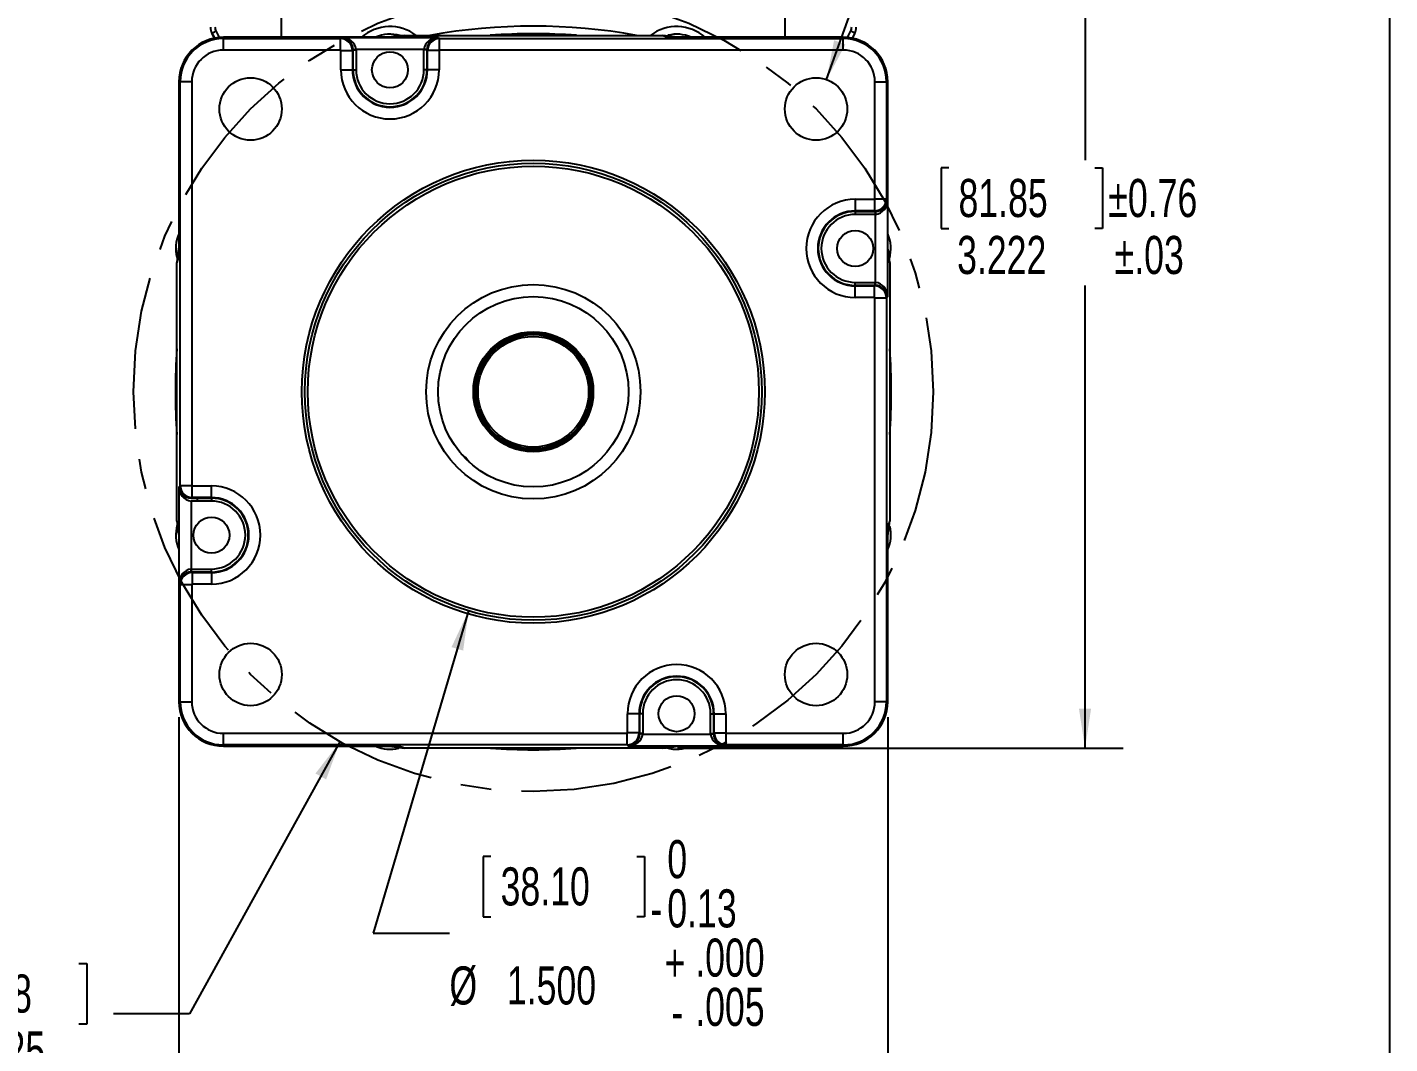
# Model space of a CAD drawing. Extents: x 0.3 to 16.8, y 0.3 to 10.8.
# Drawn here: x 12.279 to 16.751, y 4.969 to 8.306 of the extents above; entities that cross this region are included whole.
import ezdxf
from ezdxf.enums import TextEntityAlignment as Align

# ---------------------------------------------------------------- set-up
doc = ezdxf.new("R2010")
doc.units = 0
doc.linetypes.add('CENTERX2', pattern=[0.8, 0.5, -0.1, 0.1, -0.1])
doc.layers.get('0').update_dxf_attribs({"linetype": 'CONTINUOUS'})
doc.layers.add('FORMAT', color=7, linetype='CONTINUOUS')
doc.dimstyles.new('SLDDIMSTYLE1', dxfattribs={"dimtxt": 0.125, "dimasz": 0.13, "dimexe": 0, "dimexo": 0.0625, "dimgap": 0.03125, "dimtad": 0, "dimtih": 1, "dimtoh": 1, "dimrnd": 1e-09, "dimzin": 12, "dimsah": 1, "dimcen": 0, "dimazin": 3, "dimtfac": 1, "dimtofl": 0, "dimtmove": 0, "dimatfit": 3})
doc.dimstyles.new('SLDDIMSTYLE10', dxfattribs={"dimtxt": 0.125, "dimasz": 0.13, "dimexe": 0, "dimexo": 0.0625, "dimgap": 0.03125, "dimtad": 0, "dimtih": 1, "dimtoh": 1, "dimrnd": 1e-09, "dimzin": 12, "dimsah": 1, "dimcen": 0.09, "dimazin": 3, "dimtol": 1, "dimtp": 0.03, "dimtm": 0.03, "dimtfac": 1, "dimtofl": 0, "dimtmove": 0, "dimatfit": 3})
doc.dimstyles.new('SLDDIMSTYLE7', dxfattribs={"dimtxt": 0.125, "dimasz": 0.13, "dimexe": 0, "dimexo": 0.0625, "dimgap": 0.03125, "dimtad": 0, "dimtih": 1, "dimtoh": 1, "dimrnd": 1e-09, "dimzin": 12, "dimsah": 1, "dimcen": 0, "dimazin": 3, "dimtfac": 1, "dimtofl": 0, "dimtmove": 0, "dimatfit": 3})
doc.dimstyles.new('SLDDIMSTYLE8', dxfattribs={"dimtxt": 0.125, "dimasz": 0.13, "dimexe": 0, "dimexo": 0.0625, "dimgap": 0.03125, "dimtad": 0, "dimtih": 1, "dimtoh": 1, "dimrnd": 1e-09, "dimzin": 12, "dimsah": 1, "dimcen": 0.09, "dimazin": 3, "dimtol": 1, "dimtp": 0.03, "dimtm": 0.03, "dimtfac": 1, "dimtofl": 0, "dimtmove": 0, "dimatfit": 3})
doc.dimstyles.new('SLDDIMSTYLE9', dxfattribs={"dimtxt": 0.125, "dimasz": 0.13, "dimexe": 0, "dimexo": 0.0625, "dimgap": 0.03125, "dimtad": 0, "dimtih": 1, "dimtoh": 1, "dimrnd": 1e-09, "dimzin": 4, "dimsah": 1, "dimcen": 0, "dimazin": 3, "dimtol": 1, "dimtm": 0.005, "dimtfac": 1, "dimtofl": 0, "dimtmove": 0, "dimatfit": 3})

# ---------------------------------------------------------------- blocks, each defined once
blk = doc.blocks.new('_D_13')
at = {"layer": 'FORMAT'}
for p, q in [((13.3054, 5.9606), (12.812, 5.0677)), ((11.9696, 5.2327), (11.9442, 5.2327)), ((11.9442, 5.2327), (11.9442, 5.0342)), ((12.4487, 5.2327), (12.4741, 5.2327)), ((12.4741, 5.2327), (12.4741, 5.0342)), ((12.812, 5.0677), (12.562, 5.0677)), ((11.9442, 5.0342), (11.9696, 5.0342)), ((12.4741, 5.0342), (12.4487, 5.0342))]:
    blk.add_line(p, q, dxfattribs=at)
blk.add_solid([(13.3054, 5.9606), (13.225, 5.8565), (13.26, 5.8372)], dxfattribs=at)
at = {"layer": 'FORMAT', "width": 0.7}
for s, p in [('66.68', (12.0014, 5.0342, 0.0039)), ('%%c', (11.8563, 4.8472, 0.0039)), ('2.625', (12.0449, 4.8472, 0.0039))]:
    blk.add_text(s, height=0.125, dxfattribs=at).set_placement(p, align=Align.BOTTOM_LEFT)
blk = doc.blocks.new('SW_SYMBOL_MOD_BOX')
at = {"layer": 'FORMAT', "color": 0}
for p, q in [((7.9, 7.9), (7.9, 31.5)), ((7.9, 31.5), (31.5, 31.5)), ((31.5, 31.5), (31.5, 7.9)), ((7.9, 7.9), (31.5, 7.9))]:
    blk.add_line(p, q, dxfattribs=at)
blk = doc.blocks.new('_D_14')
at = {"layer": 'FORMAT'}
for p, q in [((12.7767, 6.0419), (12.7767, 4.4649)), ((15.1035, 6.0419), (15.1035, 4.4649)), ((14.072, 4.7699), (14.0466, 4.7699)), ((14.0466, 4.7699), (14.0466, 4.5715)), ((14.5511, 4.7699), (14.5765, 4.7699)), ((14.5765, 4.7699), (14.5765, 4.5715)), ((12.7767, 4.5899), (13.8236, 4.5899)), ((14.0466, 4.5715), (14.072, 4.5715)), ((14.5765, 4.5715), (14.5511, 4.5715)), ((15.1035, 4.5899), (15.0356, 4.5899))]:
    blk.add_line(p, q, dxfattribs=at)
for points in [[(12.7767, 4.5899), (12.9067, 4.5699), (12.9067, 4.6099)], [(15.1035, 4.5899), (14.9735, 4.6099), (14.9735, 4.5699)]]:
    blk.add_solid(points, dxfattribs=at)
at = {"layer": 'FORMAT', "xscale": 0.0040555664, "yscale": 0.0040555664, "zscale": 0.0040555664}
blk.add_blockref('SW_SYMBOL_MOD_BOX', (13.849, 4.4018), dxfattribs=at)
at = {"layer": 'FORMAT', "width": 0.7}
for s, p in [('59.10', (14.1037, 4.5715, -2.051)), ('±0.76', (14.5955, 4.5715, -2.051)), ('2.327', (14.0529, 4.3845, -2.051)), ('±.030', (14.5701, 4.3845, -2.051))]:
    blk.add_text(s, height=0.125, dxfattribs=at).set_placement(p, align=Align.BOTTOM_LEFT)
blk = doc.blocks.new('_D_15')
at = {"layer": 'FORMAT'}
for p, q in [((13.7275, 6.3902), (13.4148, 5.3323)), ((13.801, 5.5844), (13.7756, 5.5844)), ((13.7756, 5.5844), (13.7756, 5.3859)), ((14.2801, 5.5844), (14.3054, 5.5844)), ((14.3054, 5.5844), (14.3054, 5.3859)), ((13.7756, 5.3859), (13.801, 5.3859)), ((14.3054, 5.3859), (14.2801, 5.3859)), ((13.4148, 5.3323), (13.6648, 5.3323))]:
    blk.add_line(p, q, dxfattribs=at)
blk.add_solid([(13.7275, 6.3902), (13.6715, 6.2712), (13.7098, 6.2599)], dxfattribs=at)
at = {"layer": 'FORMAT', "width": 0.7}
for s, p in [('0', (14.3799, 5.4754, -2.051)), ('38.10', (13.8327, 5.3859, -2.051)), ('0.13', (14.3799, 5.3138, -2.051)), ('-', (14.3245, 5.3138, -2.051)), ('+', (14.3705, 5.1358, -2.051)), ('.000', (14.4716, 5.1522, -2.051)), ('%%c', (13.6648, 5.0608, -2.051)), ('1.500', (13.8533, 5.0608, -2.051)), ('.005', (14.4716, 4.9905, -2.051)), ('-', (14.3934, 4.9741, -2.051))]:
    blk.add_text(s, height=0.125, dxfattribs=at).set_placement(p, align=Align.BOTTOM_LEFT)
blk = doc.blocks.new('_D_16')
at = {"layer": 'FORMAT'}
for p, q in [((14.2278, 10.5624), (14.2024, 10.5624)), ((14.2024, 10.5624), (14.2024, 10.364)), ((14.6145, 10.5624), (14.6399, 10.5624)), ((14.6399, 10.5624), (14.6399, 10.364)), ((14.2024, 10.364), (14.2278, 10.364)), ((14.6399, 10.364), (14.6145, 10.364)), ((14.9025, 8.1339), (15.6988, 10.3674)), ((15.6988, 10.3674), (15.1693, 10.3674))]:
    blk.add_line(p, q, dxfattribs=at)
blk.add_solid([(14.9025, 8.1339), (14.965, 8.2497), (14.9274, 8.2631)], dxfattribs=at)
at = {"layer": 'FORMAT', "width": 0.7}
for s, p in [('5.20', (14.2595, 10.364, -2.051)), ('4x ', (13.8959, 10.1789, -2.051)), ('%%c', (14.1144, 10.177, -2.051)), ('.205', (14.303, 10.177, -2.051)), (' THRU', (14.7278, 10.1789, -2.051))]:
    blk.add_text(s, height=0.125, dxfattribs=at).set_placement(p, align=Align.BOTTOM_LEFT)
blk = doc.blocks.new('_D_18')
at = {"layer": 'FORMAT'}
for p, q in [((14.4064, 9.162), (15.876, 9.162)), ((15.751, 9.162), (15.751, 7.8693)), ((15.304, 7.8439), (15.2787, 7.8439)), ((15.2787, 7.8439), (15.2787, 7.6454)), ((15.7831, 7.8439), (15.8085, 7.8439)), ((15.8085, 7.8439), (15.8085, 7.6454)), ((15.2787, 7.6454), (15.304, 7.6454)), ((15.8085, 7.6454), (15.7831, 7.6454)), ((15.751, 5.9397), (15.751, 7.4584)), ((14.4138, 5.9397), (15.876, 5.9397))]:
    blk.add_line(p, q, dxfattribs=at)
for points in [[(15.751, 9.162), (15.731, 9.032), (15.771, 9.032)], [(15.751, 5.9397), (15.771, 6.0697), (15.731, 6.0697)]]:
    blk.add_solid(points, dxfattribs=at)
at = {"layer": 'FORMAT', "width": 0.7}
for s, p in [('81.85', (15.3358, 7.6454, -2.051)), ('±0.76', (15.8276, 7.6454, -2.051)), ('3.222', (15.3312, 7.4584, -2.051)), ('±.03', (15.8484, 7.4584, -2.051))]:
    blk.add_text(s, height=0.125, dxfattribs=at).set_placement(p, align=Align.BOTTOM_LEFT)

msp = doc.modelspace()

# ---------------------------------------------------------------- linework, layer by layer
at = {"color": 7, "linetype": 'CONTINUOUS'}
for p, q in [((16.7513, 0.2671), (16.7513, 10.7671)), ((13.5164, 8.2792), (14.3638, 8.2792)), ((14.4133, 8.2728), (14.3638, 8.2792)), ((14.9949, 8.2864), (14.9867, 8.2699)), ((13.4962, 8.2728), (12.9226, 8.2728)), ((13.4996, 8.2728), (12.9226, 8.2728)), ((12.9226, 8.2685), (12.9226, 8.2728)), ((12.9226, 8.2305), (12.9226, 8.2685)), ((12.9226, 8.2685), (13.307, 8.2685)), ((13.307, 8.2305), (12.9226, 8.2305)), ((13.307, 8.2685), (13.3107, 8.2722)), ((13.307, 8.2305), (13.307, 8.2685)), ((13.3084, 8.1661), (13.3084, 8.2292)), ((13.3084, 8.2292), (13.3464, 8.2292)), ((13.3107, 8.2722), (13.6285, 8.2722)), ((13.3464, 8.2292), (13.3464, 8.1661)), ((13.3484, 8.1661), (13.3484, 8.2312)), ((13.581, 8.2328), (13.3582, 8.2328)), ((13.3583, 8.2312), (13.3583, 8.1661)), ((13.581, 8.1661), (13.581, 8.2312)), ((13.5908, 8.2312), (13.5908, 8.1661)), ((13.6308, 8.2292), (13.5929, 8.2292)), ((13.5929, 8.1661), (13.5929, 8.2292)), ((13.6285, 8.2722), (13.6322, 8.2685)), ((13.6308, 8.2292), (13.6308, 8.1661)), ((13.6322, 8.2305), (13.6322, 8.2685)), ((13.6322, 8.2685), (14.9576, 8.2685)), ((14.9576, 8.2305), (13.6322, 8.2305)), ((14.9576, 8.2728), (14.3806, 8.2728)), ((14.9576, 8.2728), (14.3839, 8.2728)), ((14.9576, 8.2685), (14.9576, 8.2728)), ((14.9576, 8.2305), (14.9576, 8.2685)), ((13.3084, 8.1661), (13.3464, 8.1661)), ((13.3484, 8.1661), (13.3464, 8.1661)), ((13.3484, 8.1661), (13.3583, 8.1661)), ((13.5908, 8.1661), (13.581, 8.1661)), ((13.5908, 8.1661), (13.5929, 8.1661)), ((13.6308, 8.1661), (13.5929, 8.1661)), ((12.7767, 8.127), (12.7767, 7.5534)), ((12.7767, 8.127), (12.7767, 7.5499)), ((12.781, 8.127), (12.7767, 8.127)), ((12.781, 6.8016), (12.781, 8.127)), ((12.819, 8.127), (12.781, 8.127)), ((12.819, 8.127), (12.819, 6.8016)), ((15.0612, 7.7425), (15.0612, 8.127)), ((15.0612, 8.127), (15.0991, 8.127)), ((15.0991, 8.127), (15.0991, 7.7425)), ((15.0991, 8.127), (15.1035, 8.127)), ((15.1035, 7.5534), (15.1035, 8.127)), ((15.1035, 7.5499), (15.1035, 8.127)), ((14.9968, 7.7411), (15.0598, 7.7411)), ((14.9968, 7.7411), (14.9968, 7.7032)), ((15.0598, 7.7411), (15.0598, 7.7032)), ((15.0612, 7.7425), (15.0991, 7.7425)), ((15.0991, 7.7425), (15.1028, 7.7388)), ((15.1028, 7.7388), (15.1028, 7.421)), ((15.0598, 7.7032), (14.9968, 7.7032)), ((14.9968, 7.7011), (14.9968, 7.7032)), ((14.9968, 7.7011), (15.0618, 7.7011)), ((14.9968, 7.7011), (14.9968, 7.6913)), ((15.0618, 7.7011), (15.0598, 7.7032)), ((15.0618, 7.7011), (15.0618, 7.6913)), ((15.0618, 7.6913), (14.9968, 7.6913)), ((15.0635, 7.4685), (15.0635, 7.6913)), ((12.7703, 6.6857), (12.7703, 7.5332)), ((15.1098, 7.5332), (15.1098, 6.6857)), ((14.9968, 7.4587), (14.9968, 7.4685)), ((14.9968, 7.4685), (15.0618, 7.4685)), ((15.0618, 7.4587), (14.9968, 7.4587)), ((14.9968, 7.4587), (14.9968, 7.4567)), ((14.9968, 7.4187), (14.9968, 7.4567)), ((14.9968, 7.4567), (15.0598, 7.4567)), ((15.0598, 7.4187), (15.0598, 7.4567)), ((15.0598, 7.4187), (14.9968, 7.4187)), ((15.0612, 6.0919), (15.0612, 7.4173)), ((15.0612, 7.4173), (15.0991, 7.4173)), ((15.1028, 7.421), (15.0991, 7.4173)), ((15.0991, 7.4173), (15.0991, 6.0919)), ((12.7773, 6.7979), (12.781, 6.8016)), ((12.781, 6.8016), (12.819, 6.8016)), ((12.8204, 6.8002), (12.8834, 6.8002)), ((12.8204, 6.7622), (12.8204, 6.8002)), ((12.8834, 6.7622), (12.8834, 6.8002)), ((12.7773, 6.4801), (12.7773, 6.7979)), ((12.8834, 6.7622), (12.8204, 6.7622)), ((12.8834, 6.7602), (12.8834, 6.7622)), ((12.8167, 6.7504), (12.8167, 6.5276)), ((12.7767, 6.669), (12.7767, 6.0919)), ((12.7767, 6.6655), (12.7767, 6.0919)), ((15.1035, 6.6362), (15.1098, 6.6857)), ((15.1035, 6.0919), (15.1035, 6.669)), ((15.1035, 6.0919), (15.1035, 6.6655)), ((12.8183, 6.5276), (12.8834, 6.5276)), ((12.8834, 6.5178), (12.8183, 6.5178)), ((12.8204, 6.5157), (12.8834, 6.5157)), ((12.8204, 6.5157), (12.8204, 6.4778)), ((12.8834, 6.5178), (12.8834, 6.5276)), ((12.8834, 6.5178), (12.8834, 6.5157)), ((12.8834, 6.5157), (12.8834, 6.4778)), ((12.781, 6.4764), (12.7773, 6.4801)), ((12.781, 6.4764), (12.819, 6.4764)), ((12.781, 6.0919), (12.781, 6.4764)), ((12.819, 6.4764), (12.819, 6.0919)), ((12.8834, 6.4778), (12.8204, 6.4778)), ((12.781, 6.0919), (12.7767, 6.0919)), ((12.781, 6.0919), (12.819, 6.0919)), ((15.0991, 6.0919), (15.0612, 6.0919)), ((15.0991, 6.0919), (15.1035, 6.0919)), ((14.2493, 5.9897), (14.2493, 6.0528)), ((14.2873, 6.0528), (14.2493, 6.0528)), ((14.2873, 6.0528), (14.2873, 5.9897)), ((14.2893, 6.0528), (14.2873, 6.0528)), ((14.2893, 5.9877), (14.2893, 6.0528)), ((14.2992, 6.0528), (14.2893, 6.0528)), ((14.2992, 6.0528), (14.2992, 5.9877)), ((14.5219, 5.9877), (14.5219, 6.0528)), ((14.5219, 6.0528), (14.5318, 6.0528)), ((14.5318, 6.0528), (14.5318, 5.9877)), ((14.5318, 6.0528), (14.5338, 6.0528)), ((14.5338, 5.9897), (14.5338, 6.0528)), ((14.5338, 6.0528), (14.5718, 6.0528)), ((14.5718, 6.0528), (14.5718, 5.9897)), ((12.9226, 5.9884), (14.248, 5.9884)), ((12.9226, 5.9504), (12.9226, 5.9884)), ((14.248, 5.9504), (12.9226, 5.9504)), ((12.9226, 5.9504), (12.9226, 5.9461)), ((14.248, 5.9504), (14.248, 5.9884)), ((14.2517, 5.9467), (14.248, 5.9504)), ((14.2873, 5.9897), (14.2493, 5.9897)), ((14.2991, 5.9861), (14.5219, 5.9861)), ((14.5338, 5.9897), (14.5718, 5.9897)), ((14.5731, 5.9504), (14.5694, 5.9467)), ((14.5731, 5.9884), (14.9576, 5.9884)), ((14.5731, 5.9504), (14.5731, 5.9884)), ((14.9576, 5.9504), (14.5731, 5.9504)), ((14.9576, 5.9504), (14.9576, 5.9884)), ((14.9576, 5.9504), (14.9576, 5.9461)), ((12.9226, 5.9461), (13.4962, 5.9461)), ((12.9226, 5.9461), (13.4996, 5.9461)), ((13.4668, 5.9461), (13.5164, 5.9397)), ((14.3638, 5.9397), (13.5164, 5.9397)), ((14.5694, 5.9467), (14.2517, 5.9467)), ((14.3806, 5.9461), (14.9576, 5.9461)), ((14.384, 5.9461), (14.9576, 5.9461))]:
    msp.add_line(p, q, dxfattribs=at)
at = {"color": 8, "linetype": 'CONTINUOUS'}
for p, q in [((13.1127, 8.491), (13.1127, 8.2728)), ((14.7667, 8.2728), (14.7667, 8.491)), ((12.8935, 8.2699), (12.8852, 8.2864)), ((12.9226, 8.2728), (12.9226, 8.2728)), ((13.4962, 8.2728), (13.4852, 8.2725)), ((14.3891, 8.2723), (14.3839, 8.2727)), ((14.9576, 8.2728), (14.9576, 8.2728)), ((12.7767, 8.127), (12.7767, 8.127)), ((15.1035, 8.127), (15.1035, 8.127)), ((12.7769, 7.5585), (12.7768, 7.5534)), ((15.1032, 6.6604), (15.1034, 6.6655)), ((12.8169, 6.5217), (12.8183, 6.5202)), ((12.7767, 6.0919), (12.7767, 6.0919)), ((15.1035, 6.0919), (15.1035, 6.0919)), ((14.5279, 5.9863), (14.5294, 5.9877)), ((12.9226, 5.9461), (12.9226, 5.9461)), ((13.491, 5.9463), (13.4962, 5.9462)), ((14.384, 5.9462), (14.395, 5.9465)), ((14.9576, 5.9461), (14.9576, 5.9461))]:
    msp.add_line(p, q, dxfattribs=at)
at = {"color": 144, "linetype": 'CONTINUOUS'}
for p, q in [((13.3484, 8.2312), (13.3583, 8.2312)), ((13.5908, 8.2312), (13.581, 8.2312)), ((15.0618, 7.4587), (15.0618, 7.4685)), ((12.8183, 6.7602), (12.8834, 6.7602)), ((12.8834, 6.7602), (12.8834, 6.7504)), ((12.8834, 6.7504), (12.8183, 6.7504)), ((12.8183, 6.5178), (12.8183, 6.5276)), ((14.2992, 5.9877), (14.2893, 5.9877)), ((14.5219, 5.9877), (14.5318, 5.9877))]:
    msp.add_line(p, q, dxfattribs=at)
at = {"color": 7, "linetype": 'CONTINUOUS'}
for points in [[(12.8852, 8.2864), (12.8854, 8.2865), (12.8862, 8.2869), (12.8873, 8.2876), (12.889, 8.2885), (12.8909, 8.2897), (12.8932, 8.291), (12.8957, 8.2924), (12.8982, 8.2939)], [(12.8852, 8.2864), (12.89, 8.2775), (12.8935, 8.2699)], [(13.5164, 8.2792), (13.4835, 8.2765), (13.4694, 8.2728)], [(14.9949, 8.2864), (14.9947, 8.2865), (14.994, 8.2869), (14.9928, 8.2876), (14.9912, 8.2885), (14.9892, 8.2897), (14.987, 8.291), (14.9845, 8.2924), (14.9819, 8.2939)], [(13.4922, 8.2727), (13.4991, 8.2728), (13.4996, 8.2728)], [(13.4996, 8.2728), (13.499, 8.2728), (13.4962, 8.2728)], [(14.3839, 8.2727), (14.3811, 8.2728), (14.3806, 8.2728)], [(15.0618, 7.7011), (15.0625, 7.7011), (15.0631, 7.7011)], [(15.0631, 7.7011), (15.0632, 7.7009), (15.0632, 7.7003), (15.0632, 7.6994), (15.0633, 7.6981), (15.0633, 7.6967), (15.0634, 7.695), (15.0634, 7.6932), (15.0635, 7.6913)], [(15.0635, 7.6913), (15.0627, 7.6913), (15.0618, 7.6913)], [(12.7767, 7.5829), (12.772, 7.5587), (12.7703, 7.5332)], [(15.1098, 7.5332), (15.1071, 7.566), (15.1035, 7.5801)], [(12.7768, 7.5534), (12.7767, 7.5505), (12.7767, 7.5499)], [(15.1035, 7.5499), (15.1035, 7.5505), (15.1034, 7.5534)], [(12.7703, 6.6857), (12.7731, 6.6529), (12.7767, 6.6388)], [(12.7767, 6.669), (12.7767, 6.6684), (12.7768, 6.6655)], [(15.1034, 6.6655), (15.1035, 6.6684), (15.1035, 6.669)], [(13.4962, 5.9462), (13.499, 5.9461), (13.4996, 5.9461)], [(14.3638, 5.9397), (14.3967, 5.9424), (14.4108, 5.9461)], [(14.3806, 5.9461), (14.3811, 5.9461), (14.384, 5.9462)]]:
    msp.add_lwpolyline(points, dxfattribs=at)
at = {"color": 8, "linetype": 'CONTINUOUS'}
for points in [[(12.8982, 8.2939), (12.908, 8.2741), (12.9088, 8.2722)], [(14.9714, 8.2722), (14.9722, 8.2741), (14.9819, 8.2939)]]:
    msp.add_lwpolyline(points, dxfattribs=at)
at = {"color": 144, "linetype": 'CONTINUOUS'}
for points in [[(13.3484, 8.2325), (13.3486, 8.2325), (13.3492, 8.2325), (13.3502, 8.2326), (13.3514, 8.2326), (13.3529, 8.2327), (13.3545, 8.2327), (13.3563, 8.2328), (13.3582, 8.2328)], [(13.3484, 8.2312), (13.3484, 8.2319), (13.3484, 8.2325)], [(13.3582, 8.2328), (13.3582, 8.232), (13.3583, 8.2312)], [(13.5909, 8.2325), (13.5906, 8.2325), (13.59, 8.2325), (13.5891, 8.2326), (13.5878, 8.2326), (13.5864, 8.2327), (13.5847, 8.2327), (13.5829, 8.2328), (13.581, 8.2328)], [(13.581, 8.2312), (13.581, 8.232), (13.581, 8.2328)], [(13.5909, 8.2325), (13.5908, 8.2319), (13.5908, 8.2312)], [(15.0618, 7.4685), (15.0627, 7.4685), (15.0635, 7.4685)], [(15.0631, 7.4587), (15.0625, 7.4587), (15.0618, 7.4587)], [(15.0631, 7.4587), (15.0632, 7.4589), (15.0632, 7.4595), (15.0632, 7.4605), (15.0633, 7.4617), (15.0633, 7.4632), (15.0634, 7.4648), (15.0634, 7.4666), (15.0635, 7.4685)], [(13.6408, 7.0196), (13.6386, 7.0308), (13.6352, 7.0408)], [(13.7299, 6.8782), (13.7175, 6.8941), (13.7034, 6.9054)], [(12.817, 6.7602), (12.8177, 6.7602), (12.8183, 6.7602)], [(12.8359, 6.7602), (12.837, 6.7528), (12.837, 6.7504)], [(12.8183, 6.7504), (12.8175, 6.7504), (12.8167, 6.7504)], [(12.817, 6.5178), (12.817, 6.518), (12.817, 6.5186), (12.817, 6.5195), (12.8169, 6.5208), (12.8169, 6.5222), (12.8168, 6.5239), (12.8168, 6.5257), (12.8167, 6.5276)], [(12.8167, 6.5276), (12.8175, 6.5276), (12.8183, 6.5276)], [(12.8183, 6.5178), (12.8177, 6.5178), (12.817, 6.5178)], [(14.2893, 5.9864), (14.2893, 5.9871), (14.2893, 5.9877)], [(14.2991, 5.9861), (14.2973, 5.9861), (14.2955, 5.9862), (14.2938, 5.9862), (14.2923, 5.9863), (14.2911, 5.9863), (14.2902, 5.9864), (14.2896, 5.9864), (14.2893, 5.9864)], [(14.2992, 5.9877), (14.2992, 5.9869), (14.2991, 5.9861)], [(14.5219, 5.9861), (14.5219, 5.9869), (14.5219, 5.9877)], [(14.5219, 5.9861), (14.5238, 5.9861), (14.5256, 5.9862), (14.5273, 5.9862), (14.5288, 5.9863), (14.53, 5.9863), (14.5309, 5.9864), (14.5315, 5.9864), (14.5318, 5.9864)], [(14.5318, 5.9877), (14.5318, 5.9871), (14.5318, 5.9864)]]:
    msp.add_lwpolyline(points, dxfattribs=at)
at = {"color": 7, "linetype": 'CONTINUOUS'}
for centre, radius in [((13.4696, 8.1661), 0.0591), ((13.012, 8.0375), 0.1024), ((14.8682, 8.0375), 0.1024), ((13.9401, 7.1095), 0.7598), ((13.9401, 7.1095), 0.75), ((13.9401, 7.1095), 0.7402), ((14.9968, 7.5799), 0.0591), ((13.9401, 7.1095), 0.3519), ((13.9401, 7.1095), 0.3125), ((13.9401, 7.1095), 0.1946), ((13.9401, 7.1095), 0.1911), ((13.9401, 7.1095), 0.1875), ((13.9401, 7.1095), 0.1816), ((12.8834, 6.639), 0.0591), ((13.012, 6.1814), 0.1024), ((14.8682, 6.1814), 0.1024), ((14.4105, 6.0528), 0.0591)]:
    msp.add_circle(centre, radius, dxfattribs=at)
at = {"color": 144, "linetype": 'CONTINUOUS'}
msp.add_circle((13.9401, 7.1095), 0.1969, dxfattribs=at)
at = {"color": 7, "linetype": 'CONTINUOUS'}
for centre, radius, start, end in [((12.9189, 8.3058), 0.0389, 180, 209.96), ((12.9189, 8.3058), 0.0239, 180, 209.96), ((13.4696, 8.1661), 0.1169, 73.507, 114.1368), ((10.545, 16.0517), 8.3211, 290.79795, 290.92149), ((13.9401, 6.3921), 1.8925, 85.7152, 94.2848), ((17.3352, 16.0517), 8.3211, 249.07851, 249.20205), ((14.4105, 8.1661), 0.1169, 65.8632, 104.345), ((14.9612, 8.3058), 0.0239, 330.04, 360), ((14.9612, 8.3058), 0.0389, 330.04, 360), ((12.9226, 8.127), 0.1459, 90, 180), ((12.9226, 8.127), 0.1415, 90, 180), ((12.9226, 8.127), 0.1036, 90, 180), ((13.307, 8.2291), 0.0394, 0.0816, 89.9184), ((13.3072, 8.2293), 0.00123, 352.7819, 97.2181), ((13.3078, 8.2317), 0.0406, 1.1699, 85.85), ((13.3128, 8.2263), 0.0459, 8.172, 92.5508), ((13.6265, 8.2263), 0.0459, 87.4492, 171.828), ((13.6315, 8.2317), 0.0406, 94.1499, 178.8302), ((13.6323, 8.2291), 0.0394, 90.0816, 179.9184), ((13.6321, 8.2293), 0.00123, 82.7827, 187.2158), ((14.9576, 8.127), 0.1459, 0, 90), ((14.9576, 8.127), 0.1415, 0, 90), ((14.9576, 8.127), 0.1036, 0, 90), ((13.4696, 8.1661), 0.1612, 180, 0), ((13.4696, 8.1661), 0.1232, 180, 0), ((13.4696, 8.1661), 0.1212, 180, 0), ((13.4696, 8.1661), 0.1114, 180, 0), ((14.9968, 7.5799), 0.1612, 90, 270), ((15.0599, 7.7423), 0.00123, 262.7819, 7.2181), ((15.0597, 7.7426), 0.0394, 270.0816, 359.9184), ((15.0623, 7.7417), 0.0406, 271.1699, 355.85), ((15.057, 7.7368), 0.0459, 278.172, 2.5508), ((14.9968, 7.5799), 0.1232, 90, 270), ((14.9968, 7.5799), 0.1212, 90, 270), ((14.9968, 7.5799), 0.1114, 90, 270), ((12.8834, 7.5799), 0.1169, 155.9151, 194.1452), ((14.9968, 7.5799), 0.1169, 343.5548, 24.0761), ((4.9979, 10.5045), 8.3211, 339.07851, 339.20205), ((22.8823, 10.5045), 8.3211, 200.79795, 200.92149), ((15.0597, 7.4173), 0.0394, 0.0816, 89.9184), ((15.0623, 7.4181), 0.0406, 4.1499, 88.8302), ((15.057, 7.4231), 0.0459, 357.4492, 81.828), ((15.0599, 7.4175), 0.00123, 352.7827, 97.2158), ((14.6575, 7.1095), 1.8924, 175.7345, 184.2655), ((13.2227, 7.1095), 1.8924, 355.7375, 4.2625), ((12.8204, 6.8016), 0.0394, 180.0816, 269.9184), ((12.8202, 6.8014), 0.00123, 172.7827, 277.2158), ((12.8834, 6.639), 0.1612, 270, 90), ((12.8834, 6.639), 0.1232, 270, 90), ((12.8834, 6.639), 0.1212, 270, 90), ((12.8834, 6.639), 0.1114, 270, 90), ((12.8834, 6.639), 0.1169, 163.5483, 204.0849), ((4.9979, 3.7144), 8.3211, 20.79795, 20.92149), ((22.8823, 3.7144), 8.3211, 159.07851, 159.20205), ((14.9968, 6.639), 0.1169, 335.9239, 14.3689), ((12.8232, 6.4821), 0.0459, 98.172, 182.5508), ((12.8178, 6.4772), 0.0406, 91.1699, 175.85), ((12.8204, 6.4763), 0.0394, 90.0816, 179.9184), ((12.8202, 6.4766), 0.00123, 82.7819, 187.2181), ((14.4105, 6.0528), 0.1612, 0, 180), ((14.4105, 6.0528), 0.1232, 0, 180), ((14.4105, 6.0528), 0.1212, 0, 180), ((14.4105, 6.0528), 0.1114, 0, 180), ((12.9226, 6.0919), 0.1459, 180, 270), ((12.9226, 6.0919), 0.1415, 180, 270), ((12.9226, 6.0919), 0.1036, 180, 270), ((14.9576, 6.0919), 0.1036, 270, 0), ((14.9576, 6.0919), 0.1415, 270, 0), ((14.9576, 6.0919), 0.1459, 270, 0), ((14.2481, 5.9896), 0.00123, 262.7827, 7.2158), ((14.2479, 5.9898), 0.0394, 270.0816, 359.9184), ((14.2487, 5.9872), 0.0406, 274.1499, 358.8302), ((14.2537, 5.9926), 0.0459, 267.4492, 351.828), ((14.5674, 5.9926), 0.0459, 188.172, 272.5508), ((14.5724, 5.9872), 0.0406, 181.1699, 265.85), ((14.5732, 5.9898), 0.0394, 180.0816, 269.9184), ((14.573, 5.9896), 0.00123, 172.7819, 277.2181), ((13.4696, 6.0528), 0.1169, 245.9214, 284.3716), ((10.545, -1.8328), 8.3211, 69.07851, 69.20205), ((13.9401, 7.8269), 1.8924, 265.7366, 274.2634), ((17.3352, -1.8328), 8.3211, 110.79795, 110.92149), ((14.4105, 6.0528), 0.1169, 253.5533, 294.0786)]:
    msp.add_arc(centre, radius, start, end, dxfattribs=at)
at = {"color": 8, "linetype": 'CONTINUOUS'}
for centre, radius, start, end in [((13.4696, 8.1661), 0.1419, 52.8449, 131.2272), ((13.9401, 6.3921), 1.9174, 79.8107, 100.1893), ((14.4105, 8.1661), 0.1419, 48.7728, 127.1551)]:
    msp.add_arc(centre, radius, start, end, dxfattribs=at)
at = {"color": 144, "linetype": 'CONTINUOUS'}
for centre, radius, start, end in [((12.8178, 6.8008), 0.0406, 184.1499, 268.8302), ((12.8232, 6.7958), 0.0459, 177.4492, 261.828)]:
    msp.add_arc(centre, radius, start, end, dxfattribs=at)
at = {"layer": 'FORMAT', "linetype": 'CENTERX2'}
msp.add_circle((13.9401, 7.1095), 1.3125, dxfattribs=at)

# ---------------------------------------------------------------- dimensions: what is measured, and where the dimension line sits
at = {"layer": 'FORMAT'}
dim = msp.add_diameter_dim_2p(p1=(14.8338, 7.9411), p2=(14.9025, 8.1339), text='4x <> THRU', dimstyle='SLDDIMSTYLE1', dxfattribs=at)
dim.commit()
dim.dimension.update_dxf_attribs({"geometry": '_D_16', "text_midpoint": (14.5326, 10.3824), "dimtype": 163})
dim = msp.add_linear_dim(base=(15.751, 5.9397), p1=(14.3564, 9.162), p2=(14.3638, 5.9397), angle=90, dimstyle='SLDDIMSTYLE10', dxfattribs=at)
dim.commit()
dim.dimension.update_dxf_attribs({"geometry": '_D_18', "text_midpoint": (15.751, 7.6639), "dimtype": 160})
for p1, p2, dimstyle, picture, middle in [((14.5748, 8.2583), (13.3054, 5.9606), 'SLDDIMSTYLE7', '_D_13', (12.2092, 5.0526)), ((14.1527, 7.8287), (13.7275, 6.3902), 'SLDDIMSTYLE9', '_D_15', (14.2298, 5.3056))]:
    dim = msp.add_diameter_dim_2p(p1=p1, p2=p2, dimstyle=dimstyle, dxfattribs=at)
    dim.commit()
    dim.dimension.update_dxf_attribs({"geometry": picture, "text_midpoint": middle, "dimtype": 163})
dim = msp.add_linear_dim(base=(15.1035, 4.5899), p1=(12.7767, 6.0919), p2=(15.1035, 6.0919), text='{\\fGDT;o}<>', dimstyle='SLDDIMSTYLE8', dxfattribs=at)
dim.commit()
dim.dimension.update_dxf_attribs({"geometry": '_D_14', "text_midpoint": (14.4296, 4.5899), "dimtype": 160})

doc.saveas('drawing.dxf')
